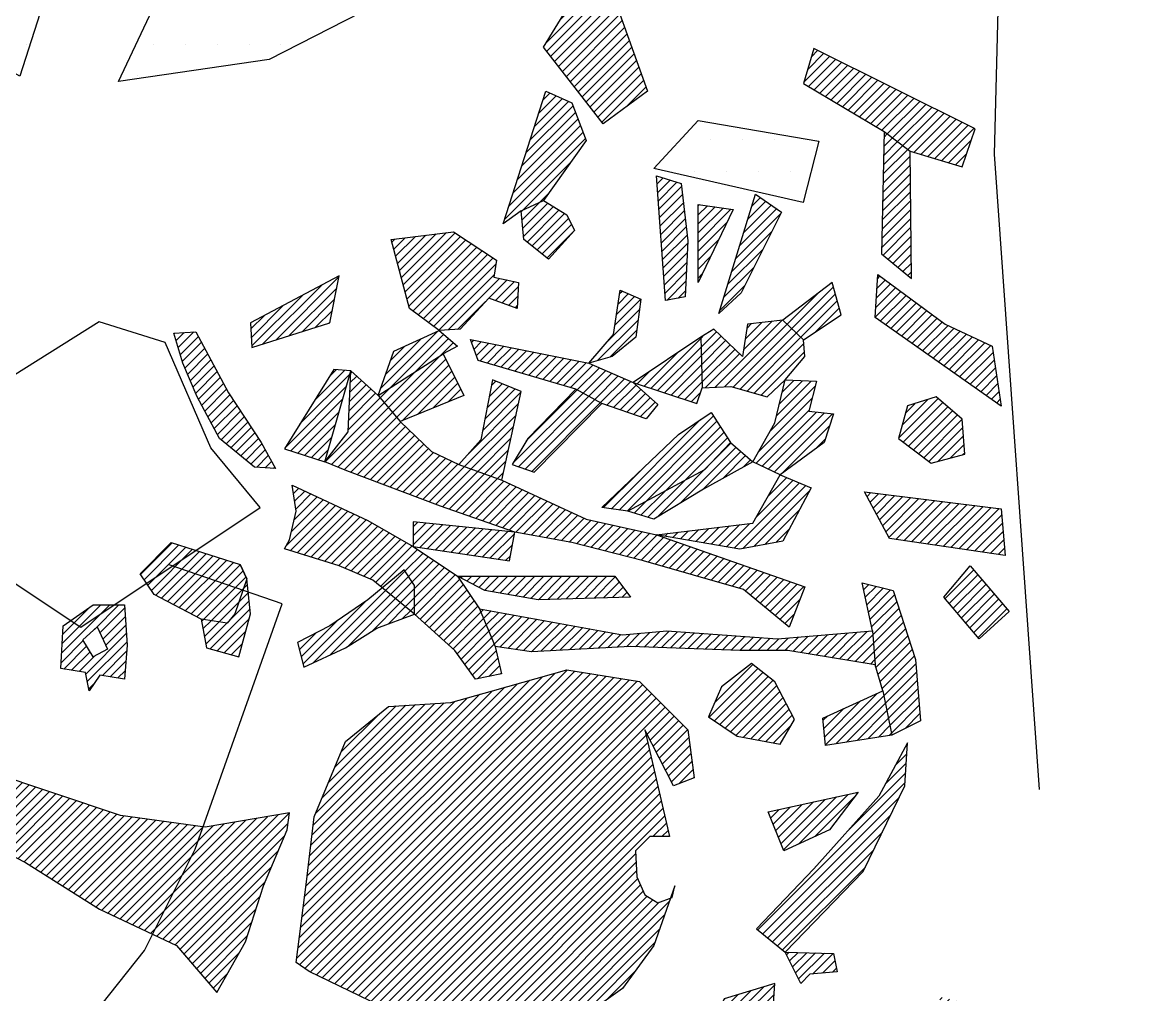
# Model space of a CAD drawing. Header units: metres. Extents: x 10 to 155, y -2050 to -1690.
# Drawn here: x 109.23 to 153.58, y -1851.07 to -1812.91 of the extents above; entities that cross this region are included whole.
import ezdxf

# ---------------------------------------------------------------- set-up
doc = ezdxf.new("R2010")
doc.units = ezdxf.units.M
doc.header["$LTSCALE"] = 25
doc.header["$MEASUREMENT"] = 0
doc.linetypes.add('STRICHPUNKTX2', pattern=[2, 1, -0.5, 0, -0.5])
doc.layers.get('0').update_dxf_attribs({"linetype": 'CONTINUOUS'})
for name, color, linetype in [('GRABUNGSGRENZE', 3, 'STRICHPUNKTX2'), ('KNOCHEN', 2, 'CONTINUOUS'), ('KNOCHENSCHRAFF', 2, 'CONTINUOUS'), ('STEINE', 4, 'CONTINUOUS'), ('STEINESCHRAFF', 4, 'CONTINUOUS')]:
    doc.layers.add(name, color=color, linetype=linetype)

# ---------------------------------------------------------------- blocks, each defined once
blk = doc.blocks.new('*X27')
at = {"color": 0}
for p, q in [((137.015, -1851.722), (137.816, -1850.922)), ((137.287, -1851.804), (138.326, -1850.765)), ((137.559, -1851.886), (138.755, -1850.69)), ((136.744, -1851.641), (137.305, -1851.079)), ((136.754, -1851.277), (136.794, -1851.236)), ((137.831, -1851.967), (138.731, -1851.068)), ((133.164, -1854.867), (136.393, -1851.637)), ((133.258, -1854.419), (135.972, -1851.705)), ((133.353, -1853.971), (135.551, -1851.773)), ((133.447, -1853.523), (135.13, -1851.84)), ((133.564, -1854.82), (136.536, -1851.849)), ((138.103, -1852.049), (138.706, -1851.446)), ((138.375, -1852.13), (138.682, -1851.824)), ((133.541, -1853.075), (134.708, -1851.908)), ((133.636, -1852.627), (134.287, -1851.976)), ((133.73, -1852.179), (133.866, -1852.043)), ((138.647, -1852.212), (138.658, -1852.202)), ((134.115, -1854.623), (136.37, -1852.368)), ((134.666, -1854.425), (136.204, -1852.887)), ((135.217, -1854.228), (136.038, -1853.407)), ((135.768, -1854.03), (135.872, -1853.926))]:
    blk.add_line(p, q, dxfattribs=at)
blk = doc.blocks.new('*X29')
at = {"color": 0}
for p, q in [((131.457, -1810.966), (131.938, -1810.484)), ((130.33, -1812.8), (132.124, -1811.006)), ((130.893, -1811.883), (132.031, -1810.745)), ((129.766, -1813.717), (132.217, -1811.266)), ((129.804, -1814.033), (132.309, -1811.527)), ((129.959, -1814.232), (132.402, -1811.788)), ((130.113, -1814.43), (132.495, -1812.049)), ((130.268, -1814.629), (132.588, -1812.31)), ((130.423, -1814.828), (132.68, -1812.57)), ((130.578, -1815.026), (132.773, -1812.831)), ((130.733, -1815.225), (132.866, -1813.092)), ((130.888, -1815.424), (132.959, -1813.353)), ((131.043, -1815.622), (133.051, -1813.614)), ((131.198, -1815.821), (133.144, -1813.874)), ((131.352, -1816.02), (133.237, -1814.135)), ((131.507, -1816.218), (133.33, -1814.396)), ((131.662, -1816.417), (133.422, -1814.657)), ((131.817, -1816.616), (133.515, -1814.918)), ((131.972, -1816.814), (133.608, -1815.178)), ((132.92, -1816.22), (133.701, -1815.439)), ((115.179, -1825.122), (115.204, -1825.097)), ((115.261, -1825.393), (115.58, -1825.075)), ((115.344, -1825.665), (115.956, -1825.053)), ((115.426, -1825.936), (116.135, -1825.227)), ((115.509, -1826.207), (116.258, -1825.458)), ((115.608, -1826.461), (116.38, -1825.689)), ((115.713, -1826.709), (116.503, -1825.919)), ((115.818, -1826.958), (116.626, -1826.15)), ((115.923, -1827.206), (116.748, -1826.381)), ((116.028, -1827.455), (116.871, -1826.612)), ((116.141, -1827.696), (116.994, -1826.843)), ((116.263, -1827.927), (117.117, -1827.073)), ((116.386, -1828.158), (117.239, -1827.304)), ((116.509, -1828.389), (117.369, -1827.528)), ((116.631, -1828.619), (117.509, -1827.742)), ((116.754, -1828.85), (117.649, -1827.955)), ((116.877, -1829.081), (117.79, -1828.168)), ((117.023, -1829.288), (117.93, -1828.381)), ((117.218, -1829.447), (118.07, -1828.595)), ((117.413, -1829.606), (118.21, -1828.808)), ((117.608, -1829.764), (118.351, -1829.021)), ((117.803, -1829.923), (118.491, -1829.235)), ((117.997, -1830.082), (118.627, -1829.452)), ((118.192, -1830.241), (118.753, -1829.68)), ((118.423, -1830.364), (118.878, -1829.908)), ((118.755, -1830.385), (119.003, -1830.136)), ((119.088, -1830.405), (119.129, -1830.364)), ((145.238, -1851.278), (145.327, -1851.189)), ((145.384, -1851.485), (145.612, -1851.258)), ((145.531, -1851.692), (145.896, -1851.327)), ((145.678, -1851.899), (146.18, -1851.396)), ((145.825, -1852.105), (146.465, -1851.466)), ((145.972, -1852.312), (146.749, -1851.535)), ((146.119, -1852.519), (147.033, -1851.604)), ((146.266, -1852.725), (147.317, -1851.674)), ((146.412, -1852.932), (147.602, -1851.743)), ((146.588, -1853.11), (147.886, -1851.812)), ((146.843, -1853.208), (148.17, -1851.881)), ((147.099, -1853.306), (148.454, -1851.951)), ((147.354, -1853.405), (148.739, -1852.02)), ((147.609, -1853.503), (149.023, -1852.089)), ((147.865, -1853.601), (149.13, -1852.336)), ((148.12, -1853.699), (149.139, -1852.68)), ((148.375, -1853.798), (149.148, -1853.025)), ((148.631, -1853.896), (149.156, -1853.37)), ((148.886, -1853.994), (149.165, -1853.715)), ((149.141, -1854.092), (149.174, -1854.059)), ((145.573, -1854.832), (145.95, -1854.455)), ((145.231, -1855.881), (146.304, -1854.808)), ((145.24, -1855.519), (146.127, -1854.631)), ((145.214, -1856.605), (146.602, -1855.217)), ((145.223, -1856.243), (146.481, -1854.985)), ((145.205, -1856.967), (146.505, -1855.668)), ((146.166, -1859.189), (148.614, -1856.74)), ((143.212, -1861.082), (147.13, -1857.164)), ((143.602, -1861.046), (147.84, -1856.808)), ((143.991, -1861.01), (148.227, -1856.774)), ((141.893, -1860.987), (145.323, -1857.557)), ((142.042, -1861.191), (145.609, -1857.624)), ((142.432, -1861.155), (146.116, -1857.471)), ((142.822, -1861.119), (146.379, -1857.561)), ((141.849, -1860.678), (144.407, -1858.12))]:
    blk.add_line(p, q, dxfattribs=at)
blk = doc.blocks.new('*X30')
at = {"color": 0}
for p, q in [((119.989, -1849.657), (131.22, -1838.426)), ((120.041, -1849.251), (130.915, -1838.377)), ((120.093, -1848.845), (130.61, -1838.328)), ((120.097, -1849.903), (131.524, -1838.475)), ((120.146, -1848.439), (130.131, -1838.454)), ((120.305, -1850.048), (131.829, -1838.524)), ((120.518, -1850.189), (132.133, -1838.573)), ((120.198, -1848.033), (129.64, -1838.592)), ((120.251, -1847.627), (129.148, -1838.73)), ((120.303, -1847.221), (128.657, -1838.868)), ((120.356, -1846.815), (128.165, -1839.006)), ((120.756, -1850.304), (132.438, -1838.622)), ((120.994, -1850.42), (132.742, -1838.671)), ((121.232, -1850.535), (133.047, -1838.72)), ((121.471, -1850.65), (133.352, -1838.769)), ((121.709, -1850.766), (133.57, -1838.905)), ((120.406, -1846.412), (127.674, -1839.144)), ((120.454, -1846.01), (127.182, -1839.282)), ((120.502, -1845.608), (126.69, -1839.42)), ((121.947, -1850.881), (133.746, -1839.082)), ((122.185, -1850.996), (133.923, -1839.258)), ((122.423, -1851.112), (134.1, -1839.435)), ((120.55, -1845.207), (126.198, -1839.558)), ((120.599, -1844.805), (125.786, -1839.618)), ((120.647, -1844.403), (125.409, -1839.641)), ((120.742, -1843.954), (125.032, -1839.665)), ((120.991, -1843.351), (124.655, -1839.688)), ((121.241, -1842.748), (124.277, -1839.712)), ((121.491, -1842.145), (123.9, -1839.735)), ((122.662, -1851.227), (134.277, -1839.612)), ((122.9, -1851.342), (134.453, -1839.789)), ((121.741, -1841.541), (123.226, -1840.056)), ((133.744, -1840.851), (134.63, -1839.966)), ((133.864, -1841.085), (134.807, -1840.142)), ((133.984, -1841.319), (134.984, -1840.319)), ((134.103, -1841.553), (135.16, -1840.496)), ((134.223, -1841.787), (135.337, -1840.673)), ((123.138, -1851.457), (133.704, -1840.891)), ((123.376, -1851.573), (133.771, -1841.179)), ((134.343, -1842.021), (135.381, -1840.983)), ((123.615, -1851.688), (133.837, -1841.466)), ((134.462, -1842.255), (135.423, -1841.294)), ((134.582, -1842.489), (135.465, -1841.606)), ((123.865, -1851.791), (133.904, -1841.753)), ((124.117, -1851.893), (133.97, -1842.04)), ((134.702, -1842.723), (135.507, -1841.917)), ((124.369, -1851.995), (134.037, -1842.327)), ((134.986, -1842.792), (135.549, -1842.229)), ((135.551, -1842.58), (135.591, -1842.54)), ((124.621, -1852.096), (134.103, -1842.614)), ((124.873, -1852.198), (134.17, -1842.901)), ((125.125, -1852.299), (134.236, -1843.188)), ((125.377, -1852.401), (134.303, -1843.475)), ((125.629, -1852.502), (134.369, -1843.762)), ((125.881, -1852.604), (134.436, -1844.049)), ((133.977, -1844.862), (134.502, -1844.336)), ((134.33, -1844.862), (134.569, -1844.623)), ((126.133, -1852.706), (133.302, -1845.537)), ((126.385, -1852.807), (133.318, -1845.873)), ((126.637, -1852.909), (133.335, -1846.21)), ((126.889, -1853.01), (133.379, -1846.52)), ((127.183, -1853.07), (133.485, -1846.767)), ((127.576, -1853.03), (133.591, -1847.015)), ((127.97, -1852.99), (133.745, -1847.214)), ((128.363, -1852.95), (133.966, -1847.347)), ((129.15, -1852.87), (134.619, -1847.401)), ((128.757, -1852.91), (134.222, -1847.444)), ((129.544, -1852.83), (134.431, -1847.943)), ((129.937, -1852.79), (134.242, -1848.485)), ((130.88, -1852.201), (134.053, -1849.028)), ((132.128, -1851.306), (133.281, -1850.154))]:
    blk.add_line(p, q, dxfattribs=at)
blk = doc.blocks.new('*X31')
at = {"color": 0}
for p, q in [((110.764, -1837.668), (112.663, -1835.77)), ((110.787, -1837.292), (112.309, -1835.77)), ((110.81, -1836.916), (111.844, -1835.882)), ((112.054, -1836.732), (113.016, -1835.77)), ((112.268, -1836.872), (113.238, -1835.902)), ((112.381, -1837.113), (113.26, -1836.234)), ((112.494, -1837.353), (113.281, -1836.566)), ((110.741, -1838.045), (111.612, -1837.175)), ((111.711, -1838.489), (113.303, -1836.898)), ((111.774, -1838.78), (113.324, -1837.23)), ((110.849, -1838.291), (111.746, -1837.393)), ((111.154, -1838.339), (111.881, -1837.612)), ((112.364, -1838.544), (113.313, -1837.594)), ((111.459, -1838.388), (112.071, -1837.776)), ((112.669, -1838.592), (113.284, -1837.977)), ((112.974, -1838.64), (113.254, -1838.36)), ((111.836, -1839.071), (112.018, -1838.89))]:
    blk.add_line(p, q, dxfattribs=at)
blk = doc.blocks.new('*X32')
at = {"color": 0}
for p, q in [((129.33, -1816.982), (130.419, -1815.892)), ((129.499, -1816.459), (130.175, -1815.783)), ((129.668, -1815.936), (129.932, -1815.673)), ((128.991, -1818.027), (130.841, -1816.178)), ((129.161, -1817.504), (130.663, -1816.002)), ((128.653, -1819.073), (131.035, -1816.69)), ((128.822, -1818.55), (130.938, -1816.434)), ((128.315, -1820.118), (131.23, -1817.203)), ((128.484, -1819.595), (131.133, -1816.947)), ((128.145, -1820.641), (131.327, -1817.459)), ((128.87, -1820.27), (130.755, -1818.385)), ((129.538, -1819.956), (129.856, -1819.637)), ((137.691, -1820.641), (138.407, -1819.925)), ((137.846, -1820.133), (138.199, -1819.779)), ((137.381, -1821.658), (138.823, -1820.216)), ((137.536, -1821.15), (138.615, -1820.071)), ((137.227, -1822.166), (138.995, -1820.398)), ((137.072, -1822.675), (138.641, -1821.105)), ((136.917, -1823.183), (138.287, -1821.813)), ((136.762, -1823.691), (137.934, -1822.52)), ((119.183, -1825.36), (121.648, -1822.896)), ((118.666, -1825.524), (120.979, -1823.211)), ((119.7, -1825.197), (121.563, -1823.334)), ((136.608, -1824.2), (137.58, -1823.227)), ((139.421, -1824.922), (141.058, -1823.285)), ((118.232, -1825.604), (120.228, -1823.609)), ((120.218, -1825.033), (121.477, -1823.773)), ((139.239, -1824.75), (140.461, -1823.528)), ((139.604, -1825.093), (141.135, -1823.561)), ((139.786, -1825.264), (141.212, -1823.837)), ((118.214, -1825.269), (119.477, -1824.006)), ((120.735, -1824.869), (121.392, -1824.212)), ((140.353, -1825.05), (141.29, -1824.114)), ((118.197, -1824.933), (118.726, -1824.404)), ((121.252, -1824.705), (121.307, -1824.651)), ((113.861, -1834.572), (115.102, -1833.33)), ((114.005, -1834.781), (115.37, -1833.416)), ((114.149, -1834.991), (115.638, -1833.502)), ((114.293, -1835.2), (115.905, -1833.588)), ((114.457, -1835.39), (116.173, -1833.674)), ((114.689, -1835.512), (116.441, -1833.76)), ((114.92, -1835.634), (116.708, -1833.846)), ((115.151, -1835.756), (116.976, -1833.932)), ((115.383, -1835.878), (117.244, -1834.018)), ((115.614, -1836.001), (117.511, -1834.103)), ((115.846, -1836.123), (117.776, -1834.192)), ((116.077, -1836.245), (117.887, -1834.435)), ((116.33, -1836.345), (117.997, -1834.678)), ((142.242, -1835.182), (142.451, -1834.973)), ((116.637, -1836.392), (117.905, -1835.124)), ((142.305, -1835.473), (142.734, -1835.044)), ((142.367, -1835.764), (143.017, -1835.114)), ((142.43, -1836.055), (143.3, -1835.185)), ((142.493, -1836.345), (143.461, -1835.378)), ((116.945, -1836.438), (117.728, -1835.654)), ((142.556, -1836.636), (143.546, -1835.646)), ((142.602, -1836.944), (143.632, -1835.913)), ((142.627, -1837.272), (143.718, -1836.181)), ((117.252, -1836.484), (117.343, -1836.393)), ((142.652, -1837.6), (143.804, -1836.449)), ((142.677, -1837.929), (143.89, -1836.716)), ((142.726, -1838.234), (143.976, -1836.984)), ((142.807, -1838.506), (144.061, -1837.252)), ((142.889, -1838.778), (144.147, -1837.52)), ((142.97, -1839.05), (144.233, -1837.787)), ((143.038, -1839.336), (144.289, -1838.085)), ((143.098, -1839.629), (144.317, -1838.41)), ((143.159, -1839.922), (144.345, -1838.736)), ((143.219, -1840.216), (144.372, -1839.062)), ((143.279, -1840.509), (144.4, -1839.388)), ((143.34, -1840.802), (144.428, -1839.714)), ((143.875, -1840.62), (144.455, -1840.04))]:
    blk.add_line(p, q, dxfattribs=at)
blk = doc.blocks.new('*X33')
at = {"color": 0}
for p, q in [((135.75, -1820.108), (135.804, -1820.054)), ((135.75, -1820.461), (136.111, -1820.099)), ((135.75, -1820.815), (136.419, -1820.145)), ((135.75, -1821.168), (136.727, -1820.191)), ((135.75, -1821.522), (137.035, -1820.236)), ((135.75, -1821.876), (136.899, -1820.726)), ((123.947, -1822.364), (125.058, -1821.253)), ((124.021, -1822.644), (125.462, -1821.203)), ((124.095, -1822.923), (125.866, -1821.152)), ((124.169, -1823.203), (126.213, -1821.159)), ((123.726, -1821.525), (123.846, -1821.405)), ((123.8, -1821.805), (124.25, -1821.354)), ((123.874, -1822.084), (124.654, -1821.304)), ((124.243, -1823.483), (126.425, -1821.3)), ((124.317, -1823.762), (126.637, -1821.442)), ((124.391, -1824.042), (126.849, -1821.583)), ((135.75, -1822.229), (136.569, -1821.409)), ((124.553, -1824.233), (127.062, -1821.725)), ((124.757, -1824.383), (127.274, -1821.866)), ((124.96, -1824.533), (127.486, -1822.008)), ((125.163, -1824.684), (127.698, -1822.149)), ((135.749, -1822.583), (136.24, -1822.092)), ((125.367, -1824.834), (127.812, -1822.388)), ((125.57, -1824.984), (127.748, -1822.806)), ((125.931, -1824.976), (127.956, -1822.951)), ((127.537, -1823.724), (128.248, -1823.013)), ((135.749, -1822.936), (135.911, -1822.775)), ((127.796, -1823.819), (128.54, -1823.074)), ((128.055, -1823.913), (128.695, -1823.274)), ((132.667, -1823.544), (132.762, -1823.449)), ((126.308, -1824.953), (127.403, -1823.858)), ((128.315, -1824.007), (128.676, -1823.646)), ((132.484, -1824.788), (133.5, -1823.772)), ((132.545, -1824.373), (133.254, -1823.664)), ((132.606, -1823.959), (133.008, -1823.557)), ((128.574, -1824.102), (128.657, -1824.018)), ((132.155, -1825.47), (133.447, -1824.178)), ((131.798, -1826.181), (133.39, -1824.589)), ((136.413, -1827.222), (139.042, -1824.594)), ((136.784, -1827.206), (139.239, -1824.75)), ((137.528, -1825.754), (138.644, -1824.638)), ((137.595, -1825.333), (138.247, -1824.682)), ((137.663, -1824.912), (137.849, -1824.726)), ((132.287, -1826.045), (133.333, -1824.999)), ((135.853, -1825.308), (135.989, -1825.171)), ((135.862, -1825.653), (136.467, -1825.048)), ((135.87, -1825.997), (136.647, -1825.22)), ((137.121, -1827.222), (139.421, -1824.922)), ((137.396, -1827.3), (139.604, -1825.093)), ((137.671, -1827.379), (139.786, -1825.264)), ((135.879, -1826.342), (136.828, -1825.393)), ((135.888, -1826.687), (137.009, -1825.566)), ((137.946, -1827.458), (139.897, -1825.507)), ((135.897, -1827.032), (137.19, -1825.738)), ((136.043, -1827.239), (137.371, -1825.911)), ((138.221, -1827.536), (139.922, -1825.835)), ((120.705, -1827.728), (121.871, -1826.561)), ((121.289, -1826.79), (121.543, -1826.536)), ((120.12, -1828.666), (122.079, -1826.707)), ((119.536, -1829.604), (121.938, -1827.202)), ((119.767, -1829.726), (121.796, -1827.697)), ((120.034, -1829.812), (121.655, -1828.192)), ((120.302, -1829.899), (121.513, -1828.687)), ((120.569, -1829.985), (121.372, -1829.182)), ((120.836, -1830.071), (121.23, -1829.677)), ((137.166, -1833.54), (139.724, -1830.983)), ((138.019, -1832.334), (139.474, -1830.879)), ((138.483, -1831.516), (139.225, -1830.775)), ((138.948, -1830.698), (138.975, -1830.671)), ((137.505, -1833.555), (139.973, -1831.087)), ((137.937, -1833.476), (140.139, -1831.275)), ((138.369, -1833.398), (139.729, -1832.038)), ((135.658, -1833.281), (136.174, -1832.765)), ((135.96, -1833.333), (136.576, -1832.716)), ((136.261, -1833.385), (136.979, -1832.667)), ((136.563, -1833.436), (137.381, -1832.618)), ((136.865, -1833.488), (137.784, -1832.569)), ((138.801, -1833.319), (139.319, -1832.801)), ((134.15, -1833.021), (134.162, -1833.01)), ((134.451, -1833.073), (134.564, -1832.961)), ((134.753, -1833.125), (134.966, -1832.912)), ((135.055, -1833.177), (135.369, -1832.863)), ((135.356, -1833.229), (135.771, -1832.814)), ((117.905, -1835.124), (118.055, -1834.974)), ((117.728, -1835.654), (118.09, -1835.292)), ((117.343, -1836.393), (118.125, -1835.611)), ((116.258, -1836.417), (116.33, -1836.345)), ((116.593, -1837.497), (118.161, -1835.929)), ((116.869, -1837.574), (118.133, -1836.31)), ((116.312, -1836.717), (116.637, -1836.392)), ((116.367, -1837.016), (116.945, -1836.438)), ((116.421, -1837.315), (117.252, -1836.484)), ((117.145, -1837.651), (118.001, -1836.796)), ((117.422, -1837.729), (117.868, -1837.282)), ((117.698, -1837.806), (117.735, -1837.769)), ((136.395, -1839.615), (137.896, -1838.114)), ((136.182, -1840.182), (138.095, -1838.268)), ((136.392, -1840.325), (138.294, -1838.423)), ((136.602, -1840.468), (138.493, -1838.578)), ((136.812, -1840.612), (138.692, -1838.732)), ((137.023, -1840.755), (138.839, -1838.938)), ((137.233, -1840.898), (138.96, -1839.171)), ((137.512, -1840.973), (139.08, -1839.404)), ((137.811, -1841.027), (139.201, -1839.638)), ((138.111, -1841.081), (139.321, -1839.871)), ((138.41, -1841.136), (139.442, -1840.104)), ((138.709, -1841.19), (139.38, -1840.519))]:
    blk.add_line(p, q, dxfattribs=at)
blk = doc.blocks.new('*X34')
at = {"color": 0}
for p, q in [((128.808, -1820.332), (128.87, -1820.27)), ((128.838, -1820.656), (129.538, -1819.956)), ((128.867, -1820.98), (129.848, -1819.999)), ((128.897, -1821.304), (130.068, -1820.133)), ((129.032, -1821.522), (130.287, -1820.267)), ((129.23, -1821.678), (130.506, -1820.401)), ((129.427, -1821.834), (130.664, -1820.597)), ((129.625, -1821.99), (130.782, -1820.833)), ((129.822, -1822.146), (130.869, -1821.099)), ((126.855, -1825.467), (126.941, -1825.381)), ((126.952, -1825.724), (127.236, -1825.439)), ((127.048, -1825.981), (127.532, -1825.497)), ((127.19, -1826.193), (127.827, -1825.556)), ((127.463, -1826.273), (128.122, -1825.614)), ((127.736, -1826.353), (128.417, -1825.673)), ((128.01, -1826.433), (128.712, -1825.731)), ((128.283, -1826.514), (129.007, -1825.789)), ((128.556, -1826.594), (129.302, -1825.848)), ((128.83, -1826.674), (129.598, -1825.906)), ((129.103, -1826.754), (129.893, -1825.965)), ((129.376, -1826.834), (130.188, -1826.023)), ((129.65, -1826.915), (130.483, -1826.081)), ((129.923, -1826.995), (130.778, -1826.14)), ((130.196, -1827.075), (131.073, -1826.198)), ((130.47, -1827.155), (131.368, -1826.257)), ((130.743, -1827.236), (131.629, -1826.35)), ((131.005, -1827.327), (131.874, -1826.458)), ((131.233, -1827.452), (132.12, -1826.566)), ((122.08, -1827.413), (122.534, -1826.959)), ((122.096, -1827.044), (122.349, -1826.791)), ((122.112, -1826.675), (122.163, -1826.623)), ((131.461, -1827.578), (132.365, -1826.674)), ((131.69, -1827.703), (132.61, -1826.783)), ((131.918, -1827.829), (132.856, -1826.891)), ((132.171, -1827.929), (133.101, -1826.999)), ((138.83, -1828.341), (140.189, -1826.982)), ((138.943, -1827.874), (139.85, -1826.968)), ((139.057, -1827.407), (139.51, -1826.954)), ((122.033, -1828.521), (123.091, -1827.463)), ((122.049, -1828.152), (122.906, -1827.295)), ((122.064, -1827.783), (122.72, -1827.127)), ((132.433, -1828.021), (133.31, -1827.143)), ((132.694, -1828.113), (133.497, -1827.31)), ((132.955, -1828.205), (133.683, -1827.477)), ((138.58, -1828.945), (140.347, -1827.178)), ((121.103, -1830.158), (123.428, -1827.833)), ((122.017, -1828.891), (123.266, -1827.642)), ((133.216, -1828.298), (133.87, -1827.644)), ((133.478, -1828.39), (134.057, -1827.811)), ((138.117, -1829.761), (140.222, -1827.656)), ((121.353, -1830.261), (123.59, -1828.024)), ((121.604, -1830.364), (123.753, -1828.215)), ((138.017, -1830.215), (140.097, -1828.135)), ((138.256, -1830.329), (140.389, -1828.197)), ((138.496, -1830.443), (140.709, -1828.23)), ((138.735, -1830.557), (141.028, -1828.264)), ((121.854, -1830.468), (123.915, -1828.407)), ((122.109, -1830.567), (124.08, -1828.595)), ((122.366, -1830.663), (124.261, -1828.768)), ((139.017, -1830.629), (140.91, -1828.736)), ((122.623, -1830.76), (124.441, -1828.941)), ((122.88, -1830.856), (124.622, -1829.114)), ((140.351, -1829.648), (140.745, -1829.254)), ((123.137, -1830.953), (124.802, -1829.287)), ((123.394, -1831.049), (124.983, -1829.46)), ((123.651, -1831.146), (125.163, -1829.633)), ((123.908, -1831.242), (125.364, -1829.786)), ((124.165, -1831.338), (125.604, -1829.9)), ((124.422, -1831.435), (125.843, -1830.014)), ((124.68, -1831.531), (126.083, -1830.128)), ((124.937, -1831.628), (126.322, -1830.242)), ((125.194, -1831.724), (126.579, -1830.339)), ((125.451, -1831.821), (126.838, -1830.433)), ((125.709, -1831.916), (127.097, -1830.528)), ((125.971, -1832.008), (127.357, -1830.622)), ((126.233, -1832.1), (127.616, -1830.716)), ((126.494, -1832.191), (127.875, -1830.811)), ((126.756, -1832.283), (128.128, -1830.911)), ((127.018, -1832.375), (128.37, -1831.023)), ((127.279, -1832.467), (128.612, -1831.135)), ((127.541, -1832.559), (128.854, -1831.246)), ((127.803, -1832.651), (129.095, -1831.358)), ((128.065, -1832.743), (129.337, -1831.47)), ((128.326, -1832.834), (129.579, -1831.581)), ((128.594, -1832.921), (129.821, -1831.693)), ((128.893, -1832.975), (130.063, -1831.805)), ((129.192, -1833.03), (130.305, -1831.916)), ((129.491, -1833.084), (130.547, -1832.028)), ((129.79, -1833.138), (130.789, -1832.14)), ((130.089, -1833.193), (131.031, -1832.251)), ((130.388, -1833.247), (131.272, -1832.363)), ((130.687, -1833.302), (131.545, -1832.444)), ((130.976, -1833.367), (131.834, -1832.508)), ((131.257, -1833.439), (132.124, -1832.573)), ((131.539, -1833.511), (132.413, -1832.637)), ((131.821, -1833.582), (132.702, -1832.701)), ((132.103, -1833.654), (132.991, -1832.766)), ((132.384, -1833.726), (133.281, -1832.83)), ((132.666, -1833.798), (133.57, -1832.894)), ((132.948, -1833.869), (133.859, -1832.958)), ((133.23, -1833.941), (134.145, -1833.026)), ((133.512, -1834.013), (134.407, -1833.118)), ((133.789, -1834.089), (134.668, -1833.21)), ((134.064, -1834.168), (134.93, -1833.302)), ((134.339, -1834.247), (135.192, -1833.393)), ((134.614, -1834.325), (135.454, -1833.485)), ((134.889, -1834.404), (135.715, -1833.577)), ((135.164, -1834.482), (135.977, -1833.669)), ((135.439, -1834.561), (136.239, -1833.761)), ((135.714, -1834.639), (136.5, -1833.853)), ((135.989, -1834.718), (136.762, -1833.945)), ((136.263, -1834.797), (137.024, -1834.036)), ((136.538, -1834.875), (137.285, -1834.128)), ((136.813, -1834.954), (137.547, -1834.22)), ((137.088, -1835.032), (137.809, -1834.312)), ((137.363, -1835.111), (138.071, -1834.404)), ((137.608, -1835.22), (138.332, -1834.496)), ((137.801, -1835.38), (138.594, -1834.588)), ((137.994, -1835.541), (138.856, -1834.679)), ((138.188, -1835.701), (139.117, -1834.771)), ((138.381, -1835.861), (139.379, -1834.863)), ((138.574, -1836.021), (139.641, -1834.955)), ((138.768, -1836.182), (139.902, -1835.047)), ((138.961, -1836.342), (139.74, -1835.563)), ((139.154, -1836.502), (139.516, -1836.14)), ((140.75, -1841.271), (142.775, -1839.246)), ((141.148, -1841.226), (143.038, -1839.336)), ((140.688, -1840.625), (141.474, -1839.839)), ((140.719, -1840.948), (142.124, -1839.543)), ((141.567, -1841.16), (143.098, -1839.629)), ((140.658, -1840.302), (140.823, -1840.136)), ((141.987, -1841.094), (143.159, -1839.922)), ((142.406, -1841.029), (143.219, -1840.216)), ((142.825, -1840.963), (143.279, -1840.509)), ((143.244, -1840.897), (143.34, -1840.802))]:
    blk.add_line(p, q, dxfattribs=at)
blk = doc.blocks.new('*X35')
at = {"color": 0}
for p, q in [((123.288, -1827.266), (125.53, -1825.024)), ((123.658, -1827.25), (125.761, -1825.146)), ((123.481, -1826.719), (124.879, -1825.322)), ((123.674, -1826.173), (124.228, -1825.619)), ((124.64, -1826.621), (125.952, -1825.309)), ((125.621, -1825.993), (126.142, -1825.473)), ((127.638, -1827.159), (127.807, -1826.99)), ((127.294, -1828.917), (128.802, -1827.409)), ((127.38, -1828.477), (128.56, -1827.298)), ((127.466, -1828.038), (128.309, -1827.195)), ((127.552, -1827.598), (128.058, -1827.092)), ((126.744, -1829.82), (128.702, -1827.862)), ((126.579, -1830.339), (128.602, -1828.316)), ((126.838, -1830.433), (128.502, -1828.77)), ((127.097, -1830.528), (128.402, -1829.223)), ((127.357, -1830.622), (128.302, -1829.677)), ((127.616, -1830.716), (128.201, -1830.131)), ((127.875, -1830.811), (128.101, -1830.584)), ((120.629, -1838.056), (123.48, -1835.205)), ((121.295, -1837.745), (123.675, -1835.364)), ((120.242, -1838.091), (122.736, -1835.597)), ((121.981, -1837.412), (123.87, -1835.523)), ((122.923, -1836.823), (124.065, -1835.681)), ((123.577, -1836.523), (124.26, -1835.84)), ((124.146, -1836.307), (124.456, -1835.998)), ((127.224, -1836.057), (127.328, -1835.954)), ((127.328, -1836.308), (127.627, -1836.008)), ((127.431, -1836.558), (127.926, -1836.063)), ((127.535, -1836.808), (128.226, -1836.117)), ((127.638, -1837.058), (128.525, -1836.172)), ((127.742, -1837.308), (128.824, -1836.226)), ((127.971, -1837.433), (129.123, -1836.28)), ((128.28, -1837.477), (129.422, -1836.335)), ((120.168, -1837.811), (121.597, -1836.382)), ((128.589, -1837.521), (129.721, -1836.389)), ((128.899, -1837.565), (130.02, -1836.444)), ((129.208, -1837.61), (130.319, -1836.498)), ((129.58, -1837.591), (130.619, -1836.552)), ((129.953, -1837.571), (130.918, -1836.607)), ((130.326, -1837.552), (131.217, -1836.661)), ((130.7, -1837.532), (131.516, -1836.716)), ((131.073, -1837.513), (131.815, -1836.77)), ((120.094, -1837.531), (120.755, -1836.87)), ((131.446, -1837.493), (132.114, -1836.825)), ((131.819, -1837.473), (132.413, -1836.879)), ((132.192, -1837.454), (132.713, -1836.933)), ((132.565, -1837.434), (133.078, -1836.921)), ((132.939, -1837.415), (133.466, -1836.887)), ((133.293, -1837.414), (133.854, -1836.853)), ((133.634, -1837.426), (134.242, -1836.819)), ((133.976, -1837.438), (134.613, -1836.8)), ((134.317, -1837.45), (134.944, -1836.824)), ((134.658, -1837.463), (135.274, -1836.847)), ((135, -1837.475), (135.604, -1836.87)), ((135.341, -1837.487), (135.934, -1836.894)), ((135.682, -1837.499), (136.264, -1836.917)), ((136.024, -1837.511), (136.595, -1836.94)), ((136.365, -1837.524), (136.925, -1836.964)), ((136.706, -1837.536), (137.255, -1836.987)), ((137.048, -1837.548), (137.585, -1837.01)), ((137.389, -1837.56), (137.916, -1837.034)), ((137.743, -1837.56), (138.246, -1837.057)), ((138.096, -1837.56), (138.576, -1837.08)), ((138.45, -1837.56), (138.913, -1837.097)), ((138.803, -1837.56), (139.299, -1837.065)), ((139.157, -1837.56), (139.684, -1837.033)), ((139.477, -1837.594), (140.069, -1837.002)), ((139.78, -1837.644), (140.454, -1836.97)), ((140.084, -1837.694), (140.839, -1836.938)), ((140.388, -1837.744), (141.224, -1836.907)), ((140.691, -1837.794), (141.61, -1836.875)), ((140.995, -1837.843), (141.995, -1836.844)), ((141.299, -1837.893), (142.38, -1836.812)), ((141.602, -1837.943), (142.602, -1836.944)), ((141.906, -1837.993), (142.627, -1837.272)), ((142.209, -1838.043), (142.652, -1837.6)), ((142.513, -1838.093), (142.677, -1837.929))]:
    blk.add_line(p, q, dxfattribs=at)
blk = doc.blocks.new('*X36')
at = {"color": 0}
for p, q in [((134.139, -1819.243), (134.378, -1819.005)), ((134.163, -1819.573), (134.646, -1819.09)), ((134.187, -1819.902), (134.915, -1819.175)), ((134.211, -1820.232), (135.099, -1819.344)), ((134.235, -1820.561), (135.135, -1819.662)), ((134.259, -1820.891), (135.171, -1819.979)), ((134.283, -1821.221), (135.207, -1820.297)), ((134.307, -1821.55), (135.243, -1820.614)), ((134.331, -1821.88), (135.279, -1820.932)), ((134.355, -1822.209), (135.315, -1821.249)), ((134.379, -1822.539), (135.336, -1821.582)), ((134.403, -1822.868), (135.319, -1821.953)), ((134.427, -1823.198), (135.302, -1822.324)), ((134.451, -1823.527), (135.284, -1822.694)), ((134.517, -1823.815), (135.267, -1823.065)), ((134.959, -1823.727), (135.25, -1823.436)), ((133.892, -1827.268), (135.853, -1825.308)), ((134.159, -1827.355), (135.862, -1825.653)), ((123.59, -1828.024), (125.621, -1825.993)), ((123.753, -1828.215), (125.845, -1826.124)), ((133.626, -1827.181), (134.939, -1825.868)), ((134.425, -1827.443), (135.87, -1825.997)), ((123.915, -1828.407), (125.962, -1826.359)), ((124.137, -1828.539), (126.08, -1826.595)), ((133.359, -1827.094), (133.858, -1826.595)), ((134.692, -1827.53), (135.879, -1826.342)), ((123.428, -1827.833), (124.64, -1826.621)), ((124.734, -1828.295), (126.198, -1826.831)), ((134.958, -1827.617), (135.888, -1826.687)), ((135.225, -1827.704), (135.897, -1827.032)), ((123.266, -1827.642), (123.658, -1827.25)), ((125.331, -1828.051), (126.316, -1827.067)), ((125.928, -1827.808), (126.434, -1827.302)), ((135.491, -1827.791), (135.835, -1827.447)), ((126.526, -1827.564), (126.552, -1827.538)), ((124.566, -1832.706), (124.749, -1832.522)), ((124.566, -1833.059), (125.07, -1832.555)), ((124.566, -1833.413), (125.39, -1832.588)), ((124.821, -1833.512), (125.711, -1832.621)), ((125.128, -1833.557), (126.032, -1832.654)), ((125.436, -1833.603), (126.352, -1832.687)), ((125.744, -1833.649), (126.673, -1832.72)), ((126.052, -1833.695), (126.994, -1832.753)), ((126.359, -1833.741), (127.314, -1832.786)), ((126.667, -1833.786), (127.635, -1832.819)), ((126.975, -1833.832), (127.956, -1832.852)), ((127.283, -1833.878), (128.276, -1832.885)), ((127.591, -1833.924), (128.537, -1832.977)), ((127.898, -1833.969), (128.458, -1833.41)), ((128.206, -1834.015), (128.38, -1833.842))]:
    blk.add_line(p, q, dxfattribs=at)
blk = doc.blocks.new('*X37')
at = {"color": 0}
for p, q in [((128.474, -1830.211), (131.233, -1827.452)), ((129.005, -1829.327), (131.005, -1827.327)), ((128.695, -1830.345), (131.461, -1827.578)), ((128.956, -1830.437), (131.69, -1827.703)), ((129.217, -1830.529), (131.918, -1827.829)), ((132.651, -1832.045), (136.347, -1828.349)), ((132.344, -1831.999), (135.846, -1828.497)), ((132.959, -1832.091), (136.486, -1828.563)), ((133.682, -1831.722), (136.626, -1828.777)), ((134.454, -1831.303), (136.765, -1828.992)), ((135.226, -1830.884), (136.905, -1829.206)), ((132.036, -1831.953), (133.468, -1830.521)), ((119.82, -1831.088), (119.829, -1831.079)), ((119.866, -1831.396), (120.07, -1831.191)), ((119.912, -1831.703), (120.311, -1831.303)), ((119.958, -1832.01), (120.553, -1831.416)), ((119.587, -1833.442), (121.276, -1831.753)), ((119.737, -1833.645), (121.517, -1831.865)), ((119.791, -1832.885), (121.035, -1831.64)), ((119.895, -1832.427), (120.794, -1831.528)), ((120.007, -1833.729), (121.759, -1831.977)), ((120.277, -1833.813), (122, -1832.09)), ((120.547, -1833.896), (122.241, -1832.202)), ((120.817, -1833.98), (122.482, -1832.314)), ((121.087, -1834.063), (122.724, -1832.427)), ((121.357, -1834.147), (122.952, -1832.551)), ((121.627, -1834.231), (123.177, -1832.68)), ((121.877, -1834.333), (123.402, -1832.809)), ((122.126, -1834.439), (123.627, -1832.937)), ((122.374, -1834.544), (123.852, -1833.066)), ((122.623, -1834.649), (124.077, -1833.194)), ((122.871, -1834.754), (124.302, -1833.323)), ((123.09, -1834.888), (124.527, -1833.452)), ((123.285, -1835.047), (124.74, -1833.592)), ((124.242, -1834.444), (124.951, -1833.735)), ((124.384, -1834.656), (125.162, -1833.877)), ((124.525, -1834.868), (125.373, -1834.02)), ((124.617, -1835.13), (125.584, -1834.163)), ((124.617, -1835.483), (125.795, -1834.305)), ((124.617, -1835.837), (126.006, -1834.448)), ((124.649, -1836.158), (126.216, -1834.591)), ((124.835, -1836.326), (126.387, -1834.774)), ((125.02, -1836.494), (126.53, -1834.984)), ((125.206, -1836.662), (126.673, -1835.195)), ((125.392, -1836.829), (126.816, -1835.405)), ((125.578, -1836.997), (126.959, -1835.616)), ((125.763, -1837.165), (127.102, -1835.826)), ((125.949, -1837.333), (127.224, -1836.057)), ((126.135, -1837.501), (127.328, -1836.308)), ((126.297, -1837.693), (127.431, -1836.558)), ((126.445, -1837.897), (127.535, -1836.808)), ((126.594, -1838.102), (127.638, -1837.058)), ((126.743, -1838.307), (127.742, -1837.308)), ((126.892, -1838.511), (127.824, -1837.58)), ((127.089, -1838.668), (127.892, -1837.865)), ((127.531, -1838.579), (127.96, -1838.151)), ((127.973, -1838.491), (128.028, -1838.436))]:
    blk.add_line(p, q, dxfattribs=at)
blk = doc.blocks.new('*X38')
at = {"color": 0}
for p, q in [((134.137, -1832.327), (137.051, -1829.413)), ((135.032, -1831.785), (137.239, -1829.579)), ((135.927, -1831.244), (137.427, -1829.744)), ((136.72, -1830.804), (137.614, -1829.91)), ((137.511, -1830.368), (137.802, -1830.076)), ((133.778, -1832.332), (135.226, -1830.884)), ((133.506, -1832.251), (134.454, -1831.303)), ((133.234, -1832.169), (133.682, -1831.722)), ((123.48, -1835.205), (124.242, -1834.444)), ((123.675, -1835.364), (124.384, -1834.656)), ((123.87, -1835.523), (124.525, -1834.868)), ((126.44, -1834.721), (126.512, -1834.648)), ((126.672, -1834.842), (126.866, -1834.648)), ((126.904, -1834.964), (127.219, -1834.648)), ((127.136, -1835.085), (127.573, -1834.648)), ((127.368, -1835.207), (127.926, -1834.649)), ((127.668, -1835.26), (128.28, -1834.649)), ((127.97, -1835.312), (128.633, -1834.649)), ((128.272, -1835.364), (128.987, -1834.649)), ((128.574, -1835.415), (129.34, -1834.649)), ((128.876, -1835.467), (129.694, -1834.649)), ((129.178, -1835.518), (130.047, -1834.649)), ((129.482, -1835.567), (130.401, -1834.649)), ((129.846, -1835.557), (130.754, -1834.649)), ((130.21, -1835.547), (131.108, -1834.649)), ((130.574, -1835.537), (131.461, -1834.649)), ((130.937, -1835.527), (131.815, -1834.649)), ((131.301, -1835.516), (132.169, -1834.649)), ((131.665, -1835.506), (132.498, -1834.673)), ((132.029, -1835.496), (132.65, -1834.875)), ((124.065, -1835.681), (124.617, -1835.13)), ((132.392, -1835.486), (132.801, -1835.077)), ((132.756, -1835.476), (132.953, -1835.279)), ((124.26, -1835.84), (124.617, -1835.483)), ((124.456, -1835.998), (124.617, -1835.837))]:
    blk.add_line(p, q, dxfattribs=at)
blk = doc.blocks.new('*X39')
at = {"color": 0}
for p, q in [((140.049, -1814.747), (140.683, -1814.113)), ((140.198, -1814.245), (140.448, -1813.995)), ((139.9, -1815.25), (140.919, -1814.231)), ((140.087, -1815.417), (141.155, -1814.349)), ((140.308, -1815.549), (141.391, -1814.467)), ((140.529, -1815.681), (141.626, -1814.585)), ((140.751, -1815.814), (141.862, -1814.703)), ((140.972, -1815.946), (142.098, -1814.82)), ((141.194, -1816.078), (142.333, -1814.938)), ((141.415, -1816.21), (142.569, -1815.056)), ((141.636, -1816.342), (142.805, -1815.174)), ((141.858, -1816.474), (143.04, -1815.292)), ((142.079, -1816.607), (143.276, -1815.41)), ((142.301, -1816.739), (143.512, -1815.528)), ((142.522, -1816.871), (143.747, -1815.646)), ((142.743, -1817.003), (143.983, -1815.763)), ((142.965, -1817.135), (144.219, -1815.881)), ((143.174, -1817.279), (144.454, -1815.999)), ((143.376, -1817.431), (144.69, -1816.117)), ((143.578, -1817.582), (144.926, -1816.235)), ((143.78, -1817.734), (145.161, -1816.353)), ((143.983, -1817.885), (145.397, -1816.471)), ((144.223, -1817.998), (145.633, -1816.589)), ((144.495, -1818.08), (145.868, -1816.706)), ((144.767, -1818.161), (146.104, -1816.824)), ((145.039, -1818.243), (146.34, -1816.942)), ((145.311, -1818.325), (146.575, -1817.06)), ((145.583, -1818.406), (146.48, -1817.509)), ((145.855, -1818.488), (146.294, -1818.049)), ((142.763, -1823.347), (143.091, -1823.019)), ((142.786, -1822.971), (142.887, -1822.87)), ((142.694, -1824.477), (143.704, -1823.467)), ((142.717, -1824.1), (143.499, -1823.318)), ((142.74, -1823.724), (143.295, -1823.169)), ((142.895, -1824.63), (143.908, -1823.617)), ((143.103, -1824.776), (144.112, -1823.766)), ((143.31, -1824.921), (144.316, -1823.915)), ((143.518, -1825.067), (144.521, -1824.065)), ((143.726, -1825.213), (144.725, -1824.214)), ((143.934, -1825.359), (144.929, -1824.363)), ((144.142, -1825.504), (145.133, -1824.512)), ((144.35, -1825.65), (145.338, -1824.662)), ((144.557, -1825.796), (145.558, -1824.795)), ((144.765, -1825.941), (145.798, -1824.908)), ((144.973, -1826.087), (146.038, -1825.022)), ((145.181, -1826.233), (146.278, -1825.135)), ((145.389, -1826.379), (146.518, -1825.249)), ((145.596, -1826.524), (146.759, -1825.362)), ((145.804, -1826.67), (146.999, -1825.476)), ((146.012, -1826.816), (147.239, -1825.589)), ((146.22, -1826.962), (147.326, -1825.855)), ((146.428, -1827.107), (147.373, -1826.162)), ((146.636, -1827.253), (147.419, -1826.469)), ((146.843, -1827.399), (147.466, -1826.776)), ((147.051, -1827.544), (147.513, -1827.083)), ((147.259, -1827.69), (147.559, -1827.39)), ((147.467, -1827.836), (147.606, -1827.697)), ((142.379, -1831.51), (142.527, -1831.361)), ((142.501, -1831.741), (142.842, -1831.4)), ((142.623, -1831.973), (143.157, -1831.439)), ((142.745, -1832.204), (143.471, -1831.478)), ((142.867, -1832.436), (143.786, -1831.517)), ((142.989, -1832.667), (144.1, -1831.556)), ((143.111, -1832.898), (144.415, -1831.595)), ((143.234, -1833.13), (144.729, -1831.634)), ((143.51, -1833.207), (145.044, -1831.673)), ((143.819, -1833.252), (145.359, -1831.712)), ((144.127, -1833.297), (145.673, -1831.751)), ((144.436, -1833.342), (145.988, -1831.79)), ((144.744, -1833.387), (146.302, -1831.829)), ((145.052, -1833.432), (146.617, -1831.868)), ((145.361, -1833.477), (146.931, -1831.907)), ((145.669, -1833.522), (147.246, -1831.946)), ((145.978, -1833.568), (147.561, -1831.985)), ((146.286, -1833.613), (147.666, -1832.233)), ((146.595, -1833.658), (147.693, -1832.56)), ((146.903, -1833.703), (147.72, -1832.886)), ((147.212, -1833.748), (147.747, -1833.213)), ((147.52, -1833.793), (147.774, -1833.539)), ((143.503, -1842.052), (143.942, -1841.613)), ((143.913, -1841.289), (143.965, -1841.237)), ((143.094, -1842.816), (143.92, -1841.99)), ((141.687, -1844.576), (143.897, -1842.366)), ((138.091, -1848.525), (143.874, -1842.743)), ((138.285, -1848.685), (143.647, -1843.323)), ((139.003, -1845.139), (140.734, -1843.407)), ((139.104, -1845.391), (141.186, -1843.309)), ((139.684, -1845.165), (141.638, -1843.211)), ((140.335, -1844.867), (141.876, -1843.326)), ((138.599, -1844.128), (138.927, -1843.8)), ((138.7, -1844.381), (139.379, -1843.702)), ((138.801, -1844.633), (139.831, -1843.604)), ((138.902, -1844.886), (140.283, -1843.505)), ((138.48, -1848.844), (143.314, -1844.01)), ((138.674, -1849.003), (142.981, -1844.696)), ((138.869, -1849.162), (142.648, -1845.383)), ((139.063, -1849.321), (142.315, -1846.069))]:
    blk.add_line(p, q, dxfattribs=at)
blk = doc.blocks.new('*X40')
at = {"color": 0}
for p, q in [((143.621, -1829.207), (145.164, -1827.664)), ((143.758, -1828.716), (144.767, -1827.708)), ((143.801, -1829.381), (145.355, -1827.826)), ((143.896, -1828.225), (144.248, -1827.873)), ((144.001, -1829.534), (145.546, -1827.989)), ((144.202, -1829.686), (145.737, -1828.151)), ((144.403, -1829.839), (145.928, -1828.314)), ((144.604, -1829.992), (146.115, -1828.481)), ((144.805, -1830.144), (146.139, -1828.81)), ((145.171, -1830.132), (146.164, -1829.139)), ((145.654, -1830.002), (146.188, -1829.468)), ((146.138, -1829.872), (146.212, -1829.798)), ((145.441, -1835.518), (146.557, -1834.402)), ((145.603, -1835.71), (146.721, -1834.593)), ((145.765, -1835.902), (146.884, -1834.783)), ((145.927, -1836.093), (147.047, -1834.973)), ((146.089, -1836.285), (147.21, -1835.164)), ((146.25, -1836.477), (147.373, -1835.354)), ((146.412, -1836.669), (147.536, -1835.545)), ((146.574, -1836.861), (147.699, -1835.735)), ((146.736, -1837.052), (147.863, -1835.925)), ((139.222, -1849.516), (139.327, -1849.411)), ((139.34, -1849.751), (139.671, -1849.42)), ((139.458, -1849.987), (140.015, -1849.43)), ((139.576, -1850.223), (140.36, -1849.439)), ((139.694, -1850.459), (140.704, -1849.448)), ((140.241, -1850.265), (141.048, -1849.458)), ((140.631, -1850.228), (141.118, -1849.741)), ((141.022, -1850.191), (141.18, -1850.033))]:
    blk.add_line(p, q, dxfattribs=at)
blk = doc.blocks.new('*X41')
at = {"color": 0}
for p, q in [((143.047, -1817.406), (143.174, -1817.279)), ((143.032, -1818.129), (143.578, -1817.582)), ((143.039, -1817.768), (143.376, -1817.431)), ((143.009, -1819.213), (144.075, -1818.146)), ((143.016, -1818.851), (143.983, -1817.885)), ((143.024, -1818.49), (143.78, -1817.734)), ((143.001, -1819.574), (144.079, -1818.496)), ((142.993, -1819.935), (144.082, -1818.846)), ((142.985, -1820.297), (144.086, -1819.196)), ((142.97, -1821.019), (144.093, -1819.896)), ((142.978, -1820.658), (144.089, -1819.546)), ((142.962, -1821.38), (144.096, -1820.246)), ((142.954, -1821.742), (144.1, -1820.596)), ((143.011, -1822.038), (144.103, -1820.946)), ((143.205, -1822.198), (144.107, -1821.297)), ((143.399, -1822.358), (144.11, -1821.647)), ((143.592, -1822.518), (144.114, -1821.997)), ((143.786, -1822.678), (144.117, -1822.347)), ((143.979, -1822.838), (144.121, -1822.697))]:
    blk.add_line(p, q, dxfattribs=at)
blk = doc.blocks.new('*X57')
at = {"color": 0}
for p, q in [((100.381, -1840.981), (101.958, -1839.404)), ((100.597, -1841.118), (102.312, -1839.403)), ((100.165, -1840.843), (101.486, -1839.522)), ((100.813, -1841.256), (102.542, -1839.527)), ((101.029, -1841.394), (102.772, -1839.65)), ((101.245, -1841.531), (103.002, -1839.774)), ((101.461, -1841.669), (103.232, -1839.898)), ((101.676, -1841.806), (103.462, -1840.021)), ((101.892, -1841.944), (103.692, -1840.145)), ((102.108, -1842.082), (103.922, -1840.268)), ((102.324, -1842.219), (104.152, -1840.392)), ((102.54, -1842.357), (104.382, -1840.515)), ((102.756, -1842.495), (104.612, -1840.639)), ((102.972, -1842.632), (104.842, -1840.762)), ((103.188, -1842.77), (105.074, -1840.884)), ((103.404, -1842.908), (105.308, -1841.003)), ((103.619, -1843.045), (105.543, -1841.122)), ((103.835, -1843.183), (105.777, -1841.242)), ((104.051, -1843.321), (106.011, -1841.361)), ((104.287, -1843.439), (106.246, -1841.48)), ((104.537, -1843.543), (106.48, -1841.599)), ((104.786, -1843.647), (106.714, -1841.719)), ((105.036, -1843.751), (106.949, -1841.838)), ((105.285, -1843.855), (107.183, -1841.957)), ((105.535, -1843.959), (107.417, -1842.076)), ((105.784, -1844.063), (107.651, -1842.195)), ((106.03, -1844.17), (107.888, -1842.312)), ((106.263, -1844.291), (108.153, -1842.401)), ((106.497, -1844.411), (108.418, -1842.489)), ((106.73, -1844.531), (108.684, -1842.578)), ((106.963, -1844.651), (108.949, -1842.666)), ((107.197, -1844.771), (109.214, -1842.754)), ((107.43, -1844.892), (109.479, -1842.843)), ((107.663, -1845.012), (109.744, -1842.931)), ((107.897, -1845.132), (110.009, -1843.02)), ((108.13, -1845.252), (110.274, -1843.108)), ((108.363, -1845.373), (110.54, -1843.196)), ((108.597, -1845.493), (110.805, -1843.285)), ((108.83, -1845.613), (111.07, -1843.373)), ((109.063, -1845.733), (111.335, -1843.462)), ((109.297, -1845.854), (111.6, -1843.55)), ((109.517, -1845.987), (111.865, -1843.639)), ((109.734, -1846.124), (112.13, -1843.727)), ((109.95, -1846.261), (112.396, -1843.815)), ((110.167, -1846.397), (112.661, -1843.904)), ((110.384, -1846.534), (112.926, -1843.992)), ((110.6, -1846.671), (113.211, -1844.061)), ((110.817, -1846.808), (113.521, -1844.104)), ((111.034, -1846.945), (113.832, -1844.147)), ((111.25, -1847.082), (114.142, -1844.19)), ((111.467, -1847.219), (114.453, -1844.233)), ((111.684, -1847.356), (114.763, -1844.276)), ((111.9, -1847.492), (115.074, -1844.319)), ((113.541, -1848.327), (117.563, -1844.305)), ((113.78, -1848.441), (117.989, -1844.233)), ((114.02, -1848.555), (118.414, -1844.161)), ((114.26, -1848.669), (118.84, -1844.089)), ((114.5, -1848.782), (119.265, -1844.017)), ((114.739, -1848.896), (119.691, -1843.945)), ((114.979, -1849.01), (119.653, -1844.336)), ((112.117, -1847.629), (115.384, -1844.362)), ((112.342, -1847.758), (115.695, -1844.405)), ((112.582, -1847.872), (116.005, -1844.448)), ((112.821, -1847.986), (116.316, -1844.491)), ((113.061, -1848.1), (116.712, -1844.448)), ((113.301, -1848.213), (117.138, -1844.376)), ((115.219, -1849.124), (119.521, -1844.822)), ((115.399, -1849.297), (119.266, -1845.43)), ((115.562, -1849.487), (119.011, -1846.039)), ((115.726, -1849.677), (118.756, -1846.647)), ((115.89, -1849.867), (118.565, -1847.192)), ((116.053, -1850.057), (118.394, -1847.717)), ((116.217, -1850.247), (118.223, -1848.241)), ((116.38, -1850.437), (118.052, -1848.765)), ((116.544, -1850.627), (117.721, -1849.451)), ((116.707, -1850.817), (117.263, -1850.262))]:
    blk.add_line(p, q, dxfattribs=at)
blk = doc.blocks.new('*X100')
at = {"color": 0}
for p, q in [((109.375, -1813.75), (109.375, -1813.75)), ((114.375, -1813.75), (114.375, -1813.75)), ((115.625, -1813.75), (115.625, -1813.75)), ((116.875, -1813.75), (116.875, -1813.75)), ((118.125, -1813.75), (118.125, -1813.75)), ((119.375, -1813.75), (119.375, -1813.75)), ((113.75, -1815), (113.75, -1815)), ((136.25, -1817.5), (136.25, -1817.5)), ((137.5, -1817.5), (137.5, -1817.5)), ((138.75, -1817.5), (138.75, -1817.5)), ((140, -1817.5), (140, -1817.5)), ((135.625, -1818.75), (135.625, -1818.75)), ((136.875, -1818.75), (136.875, -1818.75)), ((138.125, -1818.75), (138.125, -1818.75)), ((139.375, -1818.75), (139.375, -1818.75))]:
    blk.add_line(p, q, dxfattribs=at)

msp = doc.modelspace()

# ---------------------------------------------------------------- linework, layer by layer
at = {"layer": 'GRABUNGSGRENZE'}
msp.add_lwpolyline([(151.156, -1690.732), (147.936, -1795.537), (147.373, -1818.079), (147.373, -1818.079), (149.921, -1854.187), (149.921, -1854.187), (149.921, -1854.187), (149.868, -1876.219), (149.868, -1876.219), (149.867, -1899.526), (151.65, -1919.365), (151.65, -1919.365), (151.596, -1967.407), (151.596, -1967.407), (151.596, -1967.407), (151.596, -1967.407), (150.115, -1992.856), (150.115, -1992.856), (152.663, -2022.182), (153.579, -2049.977)], dxfattribs=at)
at = {"layer": 'KNOCHEN'}
for points in [[(132.023, -1816.88), (129.674, -1813.867), (131.87, -1810.293), (133.759, -1815.603), (132.023, -1816.88)], [(143.052, -1817.187), (144.073, -1817.953), (146.115, -1818.566), (146.626, -1817.085), (140.295, -1813.919), (139.886, -1815.298), (143.052, -1817.187)], [(128.805, -1820.3), (128.09, -1820.811), (129.776, -1815.603), (130.797, -1816.062), (131.359, -1817.543), (129.673, -1819.892)], [(143.052, -1817.187), (142.949, -1821.987), (144.124, -1822.957), (144.073, -1817.953)], [(134.473, -1823.824), (134.116, -1818.922), (135.086, -1819.229), (135.341, -1821.475), (135.239, -1823.671), (134.473, -1823.824)], [(130.899, -1821.066), (129.877, -1822.19), (128.907, -1821.424), (128.805, -1820.3), (129.673, -1819.892), (130.593, -1820.454), (130.899, -1821.066)], [(136.566, -1824.335), (137.997, -1819.638), (139.018, -1820.353), (137.434, -1823.518), (136.566, -1824.335)], [(135.749, -1823.109), (135.75, -1820.046), (137.128, -1820.25), (135.749, -1823.109)], [(125.588, -1824.998), (124.414, -1824.129), (123.699, -1821.423), (126.15, -1821.117), (127.835, -1822.241), (127.733, -1822.904), (128.703, -1823.109), (128.652, -1824.13), (127.528, -1823.721), (126.405, -1824.947), (125.588, -1824.998)], [(121.656, -1822.853), (118.184, -1824.69), (118.235, -1825.661), (121.299, -1824.691), (121.656, -1822.853)], [(142.694, -1824.489), (142.796, -1822.804), (145.451, -1824.745), (147.289, -1825.613), (147.646, -1827.962), (142.694, -1824.489)], [(131.46, -1826.275), (132.43, -1825.152), (132.686, -1823.416), (133.503, -1823.773), (133.298, -1825.254), (132.379, -1826.02), (131.46, -1826.275)], [(139.885, -1825.357), (141.366, -1824.387), (141.009, -1823.11), (139.068, -1824.591)], [(139.885, -1825.357), (139.068, -1824.591), (137.69, -1824.744), (137.485, -1826.02), (136.362, -1824.948), (135.851, -1825.254), (135.902, -1827.245), (137.026, -1827.195), (138.455, -1827.603), (139.17, -1826.939), (139.936, -1826.02), (139.885, -1825.357)], [(118.337, -1830.358), (116.958, -1829.235), (116.09, -1827.601), (115.529, -1826.273), (115.171, -1825.099), (116.039, -1825.048), (117.316, -1827.448), (118.592, -1829.388), (119.154, -1830.409), (118.337, -1830.358)], [(123.188, -1827.55), (123.801, -1825.814), (125.588, -1824.998), (126.303, -1825.61), (125.741, -1825.917)], [(135.851, -1825.254), (133.196, -1827.041)], [(127.12, -1826.172), (126.813, -1825.355), (131.46, -1826.275), (133.196, -1827.041), (134.166, -1827.909), (133.706, -1828.471), (131.97, -1827.858)], [(123.188, -1827.55), (125.741, -1825.917), (126.558, -1827.551), (124.056, -1828.572)], [(119.511, -1829.644), (121.094, -1830.154), (122.116, -1826.58), (121.452, -1826.529), (119.511, -1829.644)], [(139.322, -1836.641), (137.535, -1835.16), (133.604, -1834.036), (130.795, -1833.321), (128.549, -1832.913), (125.638, -1831.891), (121.962, -1830.512), (121.094, -1830.154), (122.013, -1828.98), (122.116, -1826.58), (123.188, -1827.55), (124.056, -1828.572), (125.281, -1829.746), (126.353, -1830.257), (128.038, -1830.87), (131.357, -1832.402), (134.114, -1833.015), (139.935, -1835.058), (139.322, -1836.641)], [(130.949, -1827.296), (127.12, -1826.172)], [(128.038, -1830.87), (128.805, -1827.398), (127.681, -1826.938), (127.221, -1829.287), (126.353, -1830.257)], [(133.196, -1827.041), (135.698, -1827.858), (135.902, -1827.245)], [(138.761, -1828.624), (139.17, -1826.939), (140.396, -1826.991), (140.089, -1828.165), (141.059, -1828.267), (140.702, -1829.391), (138.965, -1830.667), (137.893, -1830.156), (138.761, -1828.624)], [(129.315, -1830.564), (131.97, -1827.858), (130.949, -1827.296), (129.06, -1829.236), (128.447, -1830.257), (129.315, -1830.564)], [(143.612, -1829.238), (144.889, -1830.208), (146.216, -1829.851), (146.114, -1828.472), (145.093, -1827.604), (143.97, -1827.961), (143.612, -1829.238)], [(131.97, -1831.943), (134.983, -1829.084), (136.259, -1828.216), (137.025, -1829.39), (136.004, -1830.462), (132.991, -1832.096), (131.97, -1831.943)], [(137.025, -1829.39), (137.893, -1830.156), (135.953, -1831.228), (134.012, -1832.402), (132.991, -1832.096)], [(134.114, -1833.015), (137.893, -1832.556), (138.965, -1830.667), (140.191, -1831.178), (139.067, -1833.271), (137.382, -1833.577), (134.114, -1833.015)], [(119.715, -1833.218), (119.97, -1832.095), (119.817, -1831.073), (122.779, -1832.452), (124.566, -1833.474), (126.302, -1834.648), (127.17, -1835.925), (127.782, -1837.406), (128.037, -1838.478), (127.016, -1838.682), (126.199, -1837.559), (124.617, -1836.129), (122.983, -1834.801), (121.655, -1834.239), (119.511, -1833.575), (119.715, -1833.218)], [(147.799, -1833.834), (143.254, -1833.169), (142.284, -1831.331), (147.646, -1831.996), (147.799, -1833.834)], [(128.549, -1832.913), (124.566, -1832.504), (124.566, -1833.474), (128.344, -1834.036), (128.549, -1832.913)], [(117.264, -1836.486), (116.242, -1836.332), (114.404, -1835.362), (113.843, -1834.545), (115.068, -1833.32), (117.775, -1834.188), (118.03, -1834.75), (117.57, -1836.128), (117.264, -1836.486)], [(116.242, -1836.332), (116.447, -1837.456), (117.723, -1837.813), (118.183, -1836.128), (118.03, -1834.75), (117.775, -1834.188)], [(124.208, -1834.393), (122.778, -1835.567), (121.298, -1836.588), (120.021, -1837.252), (120.276, -1838.222), (121.91, -1837.456), (123.136, -1836.69), (124.617, -1836.129), (124.617, -1835.006), (124.208, -1834.393)], [(146.777, -1837.102), (145.399, -1835.467), (146.42, -1834.242), (147.952, -1836.029), (146.777, -1837.102)], [(126.302, -1834.648), (132.48, -1834.649), (133.093, -1835.466), (129.467, -1835.568), (127.374, -1835.21), (126.302, -1834.648)], [(142.182, -1834.905), (143.407, -1835.212), (144.275, -1837.918), (144.479, -1840.318), (143.356, -1840.88)], [(142.59, -1836.795), (142.182, -1834.905)], [(110.728, -1838.272), (110.83, -1836.587), (112.004, -1835.77), (113.23, -1835.77), (113.332, -1837.353), (113.23, -1838.681), (112.259, -1838.527), (111.851, -1839.14), (111.698, -1838.425), (110.728, -1838.272)], [(127.17, -1835.925), (132.786, -1836.947), (134.522, -1836.794), (138.863, -1837.101), (142.59, -1836.795), (142.692, -1838.122), (139.271, -1837.56), (137.382, -1837.56), (133.093, -1837.406), (129.212, -1837.61), (127.782, -1837.406)], [(111.596, -1837.149), (112.157, -1836.638), (112.566, -1837.506), (112.004, -1837.813), (111.596, -1837.149)], [(136.156, -1840.164), (137.279, -1840.93), (138.964, -1841.237), (139.526, -1840.267), (138.76, -1838.786), (137.841, -1838.071), (136.667, -1838.99), (136.156, -1840.164)], [(142.998, -1839.144), (142.692, -1838.122)], [(119.968, -1849.813), (120.377, -1846.647), (120.684, -1844.094), (121.91, -1841.133), (123.595, -1839.754), (126.046, -1839.601), (127.68, -1839.142), (130.591, -1838.325), (133.45, -1838.785), (135.339, -1840.675), (135.594, -1842.564), (134.777, -1842.87), (133.654, -1840.674), (134.624, -1844.862), (133.858, -1844.861), (133.296, -1845.423), (133.347, -1846.444), (133.653, -1847.159), (134.164, -1847.466), (134.726, -1847.261), (134.828, -1846.802), (134.828, -1846.802), (134.01, -1849.151), (132.785, -1850.836), (130.078, -1852.776)], [(100.055, -1840.773), (104.14, -1843.377), (105.978, -1844.144), (109.348, -1845.88), (112.258, -1847.719), (115.271, -1849.149), (116.854, -1850.987), (117.977, -1848.996), (118.692, -1846.8), (119.612, -1844.605), (119.714, -1843.941), (116.395, -1844.502), (113.076, -1844.042), (107.868, -1842.306), (104.957, -1840.824), (102.2, -1839.343), (101.179, -1839.599), (100.924, -1840.518), (100.055, -1840.773)], [(143.356, -1840.88), (140.751, -1841.288), (140.649, -1840.216), (142.998, -1839.144), (143.356, -1840.88)], [(138.044, -1848.487), (139.168, -1849.407), (142.232, -1846.241), (143.866, -1842.871), (143.968, -1841.186), (142.845, -1843.28), (140.291, -1846.139), (138.044, -1848.487)], [(139.117, -1845.424), (138.504, -1843.892), (142.028, -1843.126), (140.904, -1844.607), (139.117, -1845.424)], [(139.78, -1850.632), (139.168, -1849.407), (141.057, -1849.458), (141.21, -1850.173), (140.138, -1850.275), (139.78, -1850.632)], [(123.645, -1851.703), (120.479, -1850.17), (119.968, -1849.813)], [(136.614, -1851.602), (138.657, -1852.215), (138.759, -1850.632), (136.768, -1851.245), (136.614, -1851.602)]]:
    msp.add_lwpolyline(points, dxfattribs=at)
at = {"layer": 'STEINE'}
for points in [[(113, -1815.22), (117.539, -1805.582), (124.883, -1811.294), (118.916, -1814.354), (113, -1815.22)], [(109.124, -1815.016), (105.707, -1813.078), (108.206, -1809.202), (110.705, -1810.069), (109.124, -1815.016)], [(134.011, -1818.639), (135.746, -1816.752), (140.488, -1817.568), (139.876, -1819.965), (134.011, -1818.639)], [(104.379, -1831.897), (111.519, -1836.64), (118.557, -1831.949), (116.62, -1829.603), (114.835, -1825.471), (112.234, -1824.655), (106.879, -1828.021), (104.379, -1831.897)], [(88.67, -1844.799), (93.362, -1856.376), (98.104, -1862.241), (100.909, -1861.63), (105.704, -1857.805), (109.937, -1854.49), (114.017, -1849.339), (116.006, -1845.362), (119.424, -1835.723), (114.987, -1834.192)]]:
    msp.add_lwpolyline(points, dxfattribs=at)

# ---------------------------------------------------------------- block references
at = {"layer": 'KNOCHENSCHRAFF'}
for name in ['*X29', '*X39', '*X32', '*X41', '*X36', '*X33', '*X34', '*X35', '*X37', '*X40', '*X38', '*X31', '*X30', '*X57', '*X27']:
    msp.add_blockref(name, (0, 0), dxfattribs=at)
at = {"layer": 'STEINESCHRAFF'}
msp.add_blockref('*X100', (0, 0), dxfattribs=at)

doc.saveas('drawing.dxf')
